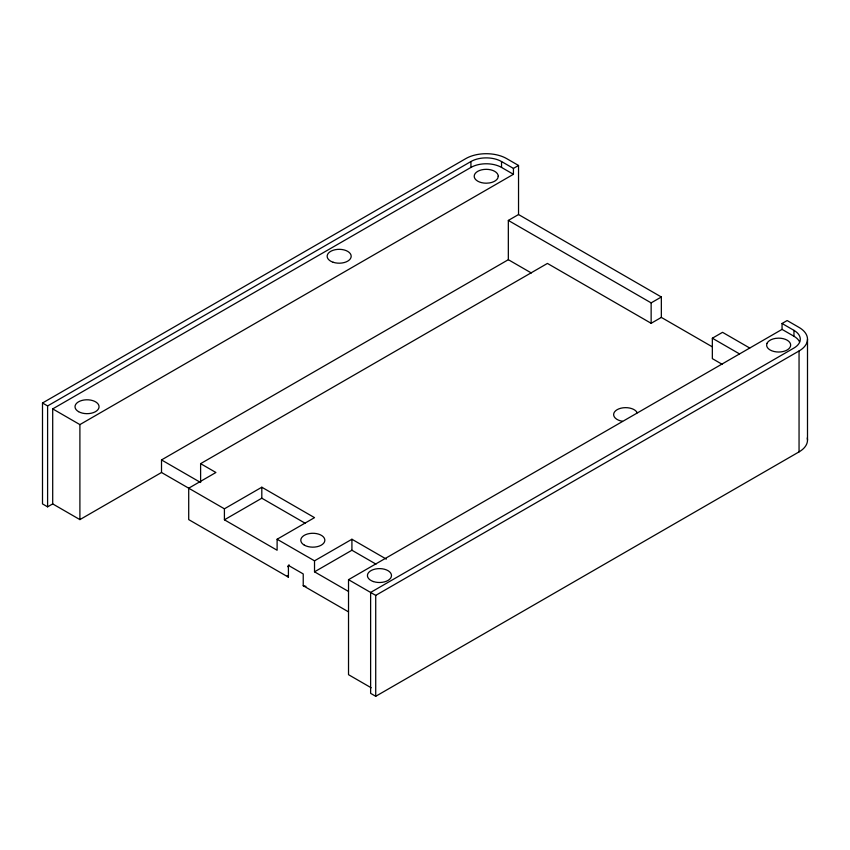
<?xml version="1.0" encoding="UTF-8"?>
<svg xmlns="http://www.w3.org/2000/svg" width="850" height="850" viewBox="0 0 850 850"><rect width="100%" height="100%" fill="white"/><g stroke="black" fill="none" stroke-linecap="round" stroke-linejoin="round"><path stroke-width="1.27" d="M224.411 508.81L224.411 519.807L277.111 550.237L277.111 539.24L314.521 517.639L261.811 487.22L224.411 508.81L161.511 472.494L79.9 519.605L52.7 503.901L47.6 506.844L42.5 503.901L42.5 402.996L465.832 158.589A28.847 16.66 0 0 1 506.632 158.589L518.532 165.463L518.532 214.54L661.343 296.99L661.343 317.411L712.343 346.853M42.5 402.996L47.6 405.939L470.932 161.532A21.643 12.495 0 0 1 501.532 161.532L513.432 168.406L518.532 165.463M52.7 503.901L52.7 408.892L470.932 167.429A21.643 12.495 0 0 1 501.532 167.429L513.432 174.292L513.432 168.406M52.7 408.892L79.9 424.596L513.432 174.292M161.511 472.494L161.511 459.924L508.332 259.696L508.332 220.426L518.532 214.54M161.511 459.924L200.611 482.502L200.611 463.654L547.432 263.426L651.143 323.297L661.343 317.411M224.411 519.807L261.811 498.206L305.352 523.345M508.332 220.426L651.143 302.876L661.343 296.99M277.111 539.24L314.521 560.83L351.921 539.24L386.314 559.098M722.319 364.395L712.343 358.636L712.343 338.215L722.543 332.329L749.742 348.033M314.521 560.83L314.521 571.827L351.921 550.237L375.998 564.134M782.053 323.489L787.153 320.546L799.053 327.42A28.847 16.66 0 0 1 799.053 350.976L799.053 451.881L375.721 696.288L370.621 693.345L370.621 592.439L793.953 348.033A21.643 12.495 0 0 0 793.953 330.363L782.053 323.489L782.053 329.386L348.521 579.679L348.521 674.688L371.184 687.778M348.521 579.679L375.721 595.383L799.053 350.976M200.611 463.654L215.911 472.494L188.711 488.197L188.711 519.605L288.416 577.171L288.416 565.388L303.227 573.941L303.227 585.724L305.968 586.383M782.053 329.386L793.953 336.249A21.643 12.495 0 0 1 799.553 341.849M712.343 338.215L739.543 353.919M508.332 259.696L531.335 272.978M314.521 571.827L348.521 591.462M303.227 585.724L348.521 611.872M287.268 575.577L288.416 577.171M807.5 339.192L807.5 440.098M793.953 330.363L793.953 336.249M651.143 302.876L651.143 323.297M501.532 161.532L501.532 167.429M470.932 161.532L470.932 167.429M375.721 595.383L375.721 696.288M351.921 539.24L351.921 550.237M261.811 487.22L261.811 498.206M79.9 424.596L79.9 519.605M47.6 405.939L47.6 506.844M622.529 421.281A12.017 6.938 0 0 1 617.143 409.679A12.017 6.938 0 0 1 637.245 412.781M807.256 437.931A28.847 16.66 0 0 1 799.053 451.881M287.767 566.727A26.446 15.268 0 0 1 289.096 564.867M498.249 176.258L497.845 178.054A12.017 6.938 0 0 1 489.345 182.962L486.232 183.196A12.017 6.938 0 0 1 474.204 176.258A12.017 6.938 0 0 1 486.232 169.32A12.017 6.938 0 0 1 498.249 176.258M767.04 343.294L766.626 345.089A12.017 6.938 0 0 0 778.653 352.027A12.017 6.938 0 0 0 790.67 345.089A12.017 6.938 0 0 0 778.653 338.151L775.54 338.385A12.017 6.938 0 0 0 767.04 343.294M304.321 545.126A12.017 6.938 0 0 0 324.434 542.013A12.017 6.938 0 0 0 309.708 533.513A12.017 6.938 0 0 0 304.321 545.126M333.158 262.267A12.017 6.938 0 0 0 351.188 256.254A12.017 6.938 0 0 0 333.158 250.251A12.017 6.938 0 0 0 333.158 262.267M373.447 581.57A12.017 6.938 0 0 0 391.489 575.556A12.017 6.938 0 0 0 373.447 569.543A12.017 6.938 0 0 0 373.447 581.57M78.54 411.634A12.017 6.938 0 0 0 98.653 408.521A12.017 6.938 0 0 0 83.927 400.021A12.017 6.938 0 0 0 78.54 411.634"/></g></svg>
